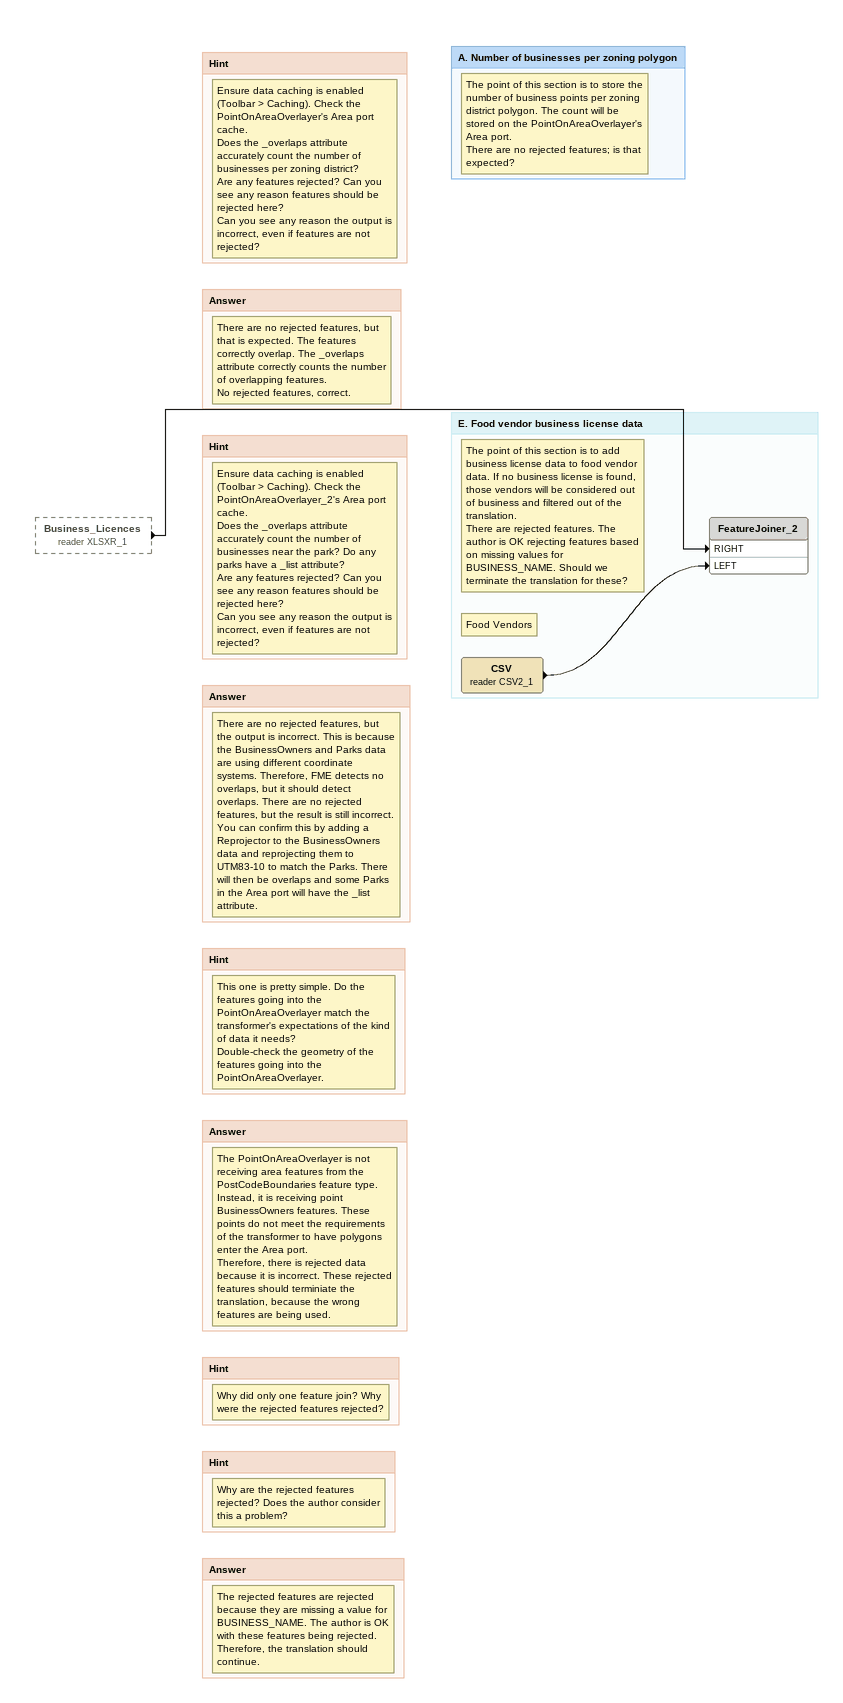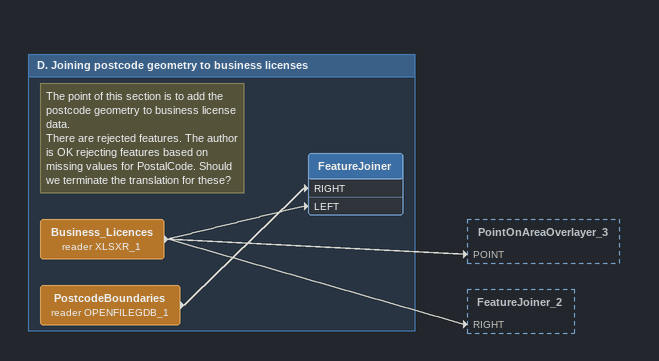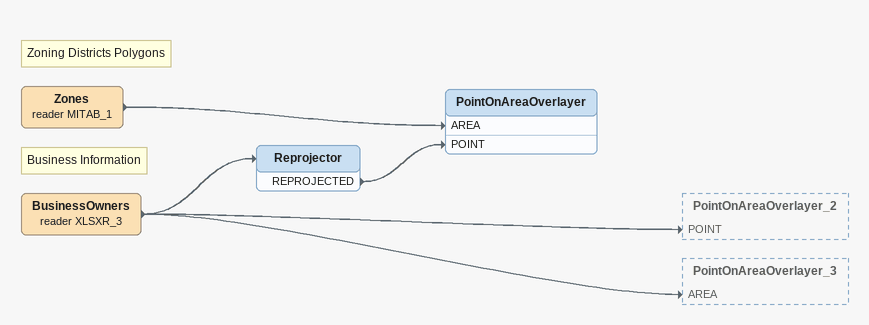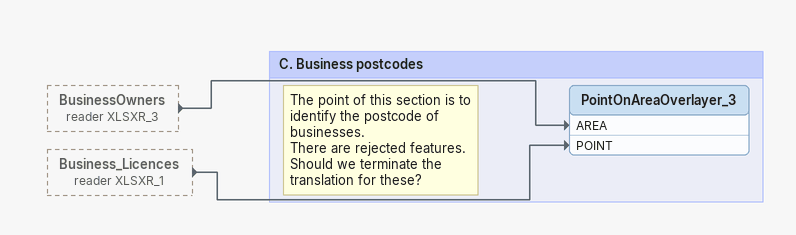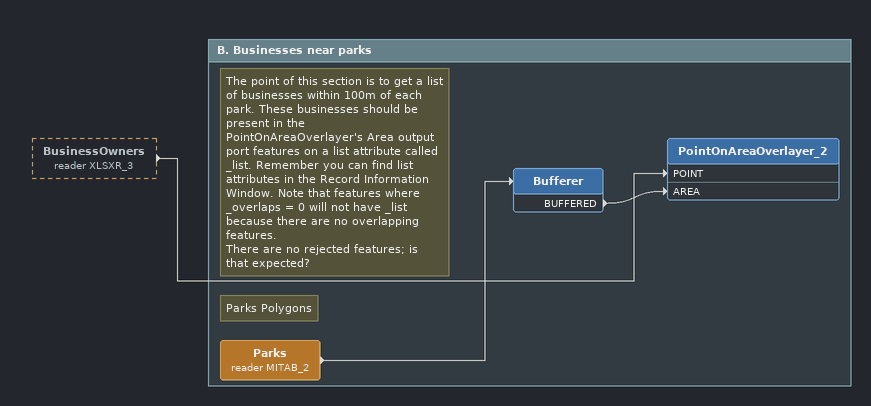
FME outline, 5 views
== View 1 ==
Business_Licences (reader XLSXR_1) [outside]
    -> FeatureJoiner_2 [RIGHT]

Bookmark: E. Food vendor business license data
Note: The point of this section is to add business license data to food vendor data. If no business license is found, those vendors will be considered out of business and filtered out of the translation. / There are rejected features. The author is OK rejecting features based on missing values for BUSINESS_NAME. Should we terminate the translation for these?
Note: Food Vendors
CSV (reader CSV2_1)
    -> FeatureJoiner_2 [LEFT]
FeatureJoiner_2

Bookmark: Hint
Note: Ensure data caching is enabled (Toolbar > Caching). Check the PointOnAreaOverlayer's Area port cache. / Does the _overlaps attribute accurately count the number of businesses per zoning district? / Are any features rejected? Can you see any reason features should be rejected here? / Can you see any reason the output is incorrect, even if features are not rejected?

Bookmark: Answer
Note: There are no rejected features, but that is expected. The features correctly overlap. The _overlaps attribute correctly counts the number of overlapping features. / No rejected features, correct.

Bookmark: Hint
Note: Ensure data caching is enabled (Toolbar > Caching). Check the PointOnAreaOverlayer_2's Area port cache. / Does the _overlaps attribute accurately count the number of businesses near the park? Do any parks have a _list attribute? / Are any features rejected? Can you see any reason features should be rejected here? / Can you see any reason the output is incorrect, even if features are not rejected?

Bookmark: Answer
Note: There are no rejected features, but the output is incorrect. This is because the BusinessOwners and Parks data are using different coordinate systems. Therefore, FME detects no overlaps, but it should detect overlaps. There are no rejected features, but the result is still incorrect. / You can confirm this by adding a Reprojector to the BusinessOwners data and reprojecting them to UTM83-10 to match the Parks. There will then be overlaps and some Parks in the Area port will have the _list attribute.

Bookmark: Hint
Note: This one is pretty simple. Do the features going into the PointOnAreaOverlayer match the transformer's expectations of the kind of data it needs? / Double-check the geometry of the features going into the PointOnAreaOverlayer.

Bookmark: Answer
Note: The PointOnAreaOverlayer is not receiving area features from the PostCodeBoundaries feature type. Instead, it is receiving point BusinessOwners features. These points do not meet the requirements of the transformer to have polygons enter the Area port. / Therefore, there is rejected data because it is incorrect. These rejected features should terminiate the translation, because the wrong features are being used.

Bookmark: Hint
Note: Why did only one feature join? Why were the rejected features rejected?

Bookmark: Hint
Note: Why are the rejected features rejected? Does the author consider this a problem?

Bookmark: Answer
Note: The rejected features are rejected because they are missing a value for BUSINESS_NAME. The author is OK with these features being rejected. Therefore, the translation should continue.

Bookmark: A. Number of businesses per zoning polygon
Note: The point of this section is to store the number of business points per zoning district polygon. The count will be stored on the PointOnAreaOverlayer's Area port. / There are no rejected features; is that expected?

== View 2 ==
Bookmark: D. Joining postcode geometry to business licenses
Note: The point of this section is to add the postcode geometry to business license data. / There are rejected features. The author is OK rejecting features based on missing values for PostalCode. Should we terminate the translation for these?
Business_Licences (reader XLSXR_1)
    -> FeatureJoiner [LEFT]
    -> PointOnAreaOverlayer_3 [POINT]
    -> FeatureJoiner_2 [RIGHT]
PostcodeBoundaries (reader OPENFILEGDB_1)
    -> FeatureJoiner [RIGHT]
FeatureJoiner

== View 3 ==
Note: Zoning Districts Polygons
Zones (reader MITAB_1)
    -> PointOnAreaOverlayer [AREA]
Note: Business Information
BusinessOwners (reader XLSXR_3)
    -> PointOnAreaOverlayer_2 [POINT]
    -> PointOnAreaOverlayer_3 [AREA]
    -> Reprojector
Reprojector
    REPROJECTED -> PointOnAreaOverlayer [POINT]
PointOnAreaOverlayer

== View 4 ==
BusinessOwners (reader XLSXR_3) [outside]
    -> PointOnAreaOverlayer_3 [AREA]
Business_Licences (reader XLSXR_1) [outside]
    -> PointOnAreaOverlayer_3 [POINT]

Bookmark: C. Business postcodes
Note: The point of this section is to identify the postcode of businesses. / There are rejected features. Should we terminate the translation for these?
PointOnAreaOverlayer_3

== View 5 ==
BusinessOwners (reader XLSXR_3) [outside]
    -> PointOnAreaOverlayer_2 [POINT]

Bookmark: B. Businesses near parks
Note: The point of this section is to get a list of businesses within 100m of each park. These businesses should be present in the PointOnAreaOverlayer's Area output port features on a list attribute called _list. Remember you can find list attributes in the Record Information Window. Note that features where _overlaps = 0 will not have _list because there are no overlapping features. / There are no rejected features; is that expected?
Note: Parks Polygons
Parks (reader MITAB_2)
    -> Bufferer
Bufferer
    BUFFERED -> PointOnAreaOverlayer_2 [AREA]
PointOnAreaOverlayer_2
